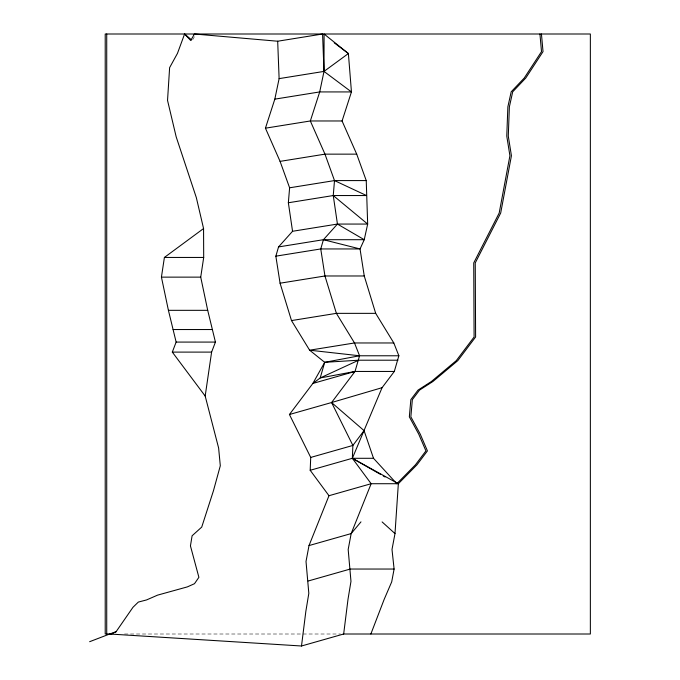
<?xml version="1.0" encoding="UTF-8"?>
<svg xmlns="http://www.w3.org/2000/svg" width="680" height="680" viewBox="0 0 680 680"><rect width="100%" height="100%" fill="white"/><g stroke="black" fill="none" stroke-linecap="round" stroke-linejoin="round"><path stroke-width="0.51" stroke-dasharray="3.4 2.55" d="M192.72 39.703L195.024 35.632M124.508 634.006L340.484 634.006"/><path stroke-width="1.02" d="M310.19 470.288L310.718 457.427L289.425 414.511L312.859 383.444L324.7 362.321L359.567 355.776L398.863 355.776L394.315 371.45L382.058 387.694L352.35 458.294L310.19 470.288L328.984 495.712L309.009 545.572L306.017 561.476L308.822 593.351L305.856 611.277L301.503 646L109.684 634.006L89.641 641.699M541.442 34L543.023 51.612L525.759 78.03L512.703 91.808L509.379 106.811L508.283 136.085L511.428 155.745L500.692 213.019L475.243 262.922L475.609 337L457.793 360.638L432.947 381.48L419.543 390.099L412.352 399.636L410.856 416.84L420.274 434.205L427.431 450.916L416.976 464.788L398.344 483.718L371.144 483.718L352.35 458.294L352.877 445.442L331.585 402.526L355.019 371.45L359.567 355.776L354.51 342.966L336.387 313.352L324.955 275.978L320.748 248.948L323.433 239.7L337.442 224.06L367.668 224.06L366.24 180.582L356.711 154.147L342.074 120.972L351.45 91.928L348.389 53.541L324.088 34L324.003 71.409L319.71 91.928L310.335 120.972L324.972 154.147L334.5 180.582L333.251 195.543L337.442 224.06L364.242 239.7L360.043 248.948L364.25 275.978L375.683 313.352L393.805 342.966L398.863 355.776M370.863 634.006L384.124 599.488L391.705 581.859L394.102 569.041L392.003 549.483L394.995 533.579L398.344 483.718L352.35 458.294L373.507 458.294L396.125 482.953M397.953 360.204L358.657 360.204L324.7 362.321L309.621 350.192L291.499 320.577L280.067 283.203L275.85 256.164L278.545 246.925L292.553 231.276L288.354 202.759L289.612 187.799L280.075 161.373L265.438 128.189L274.822 99.144L279.115 78.625L277.686 41.225L194.429 34L190.748 40.52L184.594 34L177.463 53.38L169.618 67.643L167.535 100.394L176.196 136.893L196.333 197.608L203.566 228.548L203.694 257.448L200.727 277.134L207.706 310.326L215.432 342.082L211.607 352.104L205.181 396.041L218.62 448.01L220.303 465.774L213.435 490.807L201.731 527.085L192.1 535.781L190.442 545.895L198.892 577.32L194.488 583.703L187.349 586.891L157.556 595.144L146.574 599.93L138.32 602.081L132.974 607.291L116.076 631.729L111.197 634.006M205.181 396.041L172.312 352.104L176.137 342.082L168.41 310.326L161.432 277.134L164.398 257.448L203.566 228.548M324.7 362.321L320.203 377.961L312.859 383.444L355.019 371.45L394.315 371.45M289.425 414.511L331.585 402.526L364.055 430.61L352.877 445.442L310.718 457.427M360.969 521.875L351.169 533.579L348.177 549.483L350.974 581.358L348.007 599.284L343.663 634.006L301.503 646M396.831 483.718L415.463 464.788L425.926 450.916L418.761 434.205L409.343 416.84L410.839 399.636L418.03 390.099L431.434 381.48L456.28 360.638L474.104 337L473.731 262.922L499.188 213.019L509.915 155.745L506.77 136.085L507.866 106.811L511.19 91.808L524.255 78.03L541.51 51.612L539.937 34M358.657 360.204L320.203 377.961L355.019 371.45M109.684 634.006L116.076 631.729M331.585 402.526L382.058 387.694M328.984 495.712L371.144 483.718L351.169 533.579L309.009 545.572M308.116 581.034L350.268 569.041L394.102 569.041M277.686 41.225L322.575 34L324.003 71.409L351.45 91.928L319.71 91.928L274.822 99.144M279.115 78.625L324.003 71.409L348.389 53.541L334.237 42.823M265.438 128.189L310.335 120.972L342.074 120.972M280.075 161.373L324.972 154.147L356.711 154.147M289.612 187.799L334.5 180.582L366.24 180.582M288.354 202.759L333.251 195.543L366.495 195.543L334.5 180.582M292.553 231.276L337.442 224.06M278.545 246.925L323.433 239.7L364.242 239.7L367.668 224.06L333.251 195.543M275.85 256.164L320.748 248.948L360.043 248.948L323.433 239.7M280.067 283.203L324.955 275.978L364.25 275.978M291.499 320.577L336.387 313.352L375.683 313.352M164.398 257.448L203.694 257.448M161.432 277.134L200.727 277.134M168.41 310.326L207.706 310.326M173.085 329.536L212.381 329.536M176.137 342.082L215.432 342.082M393.805 342.966L354.51 342.966L309.621 350.192L359.567 355.776M172.312 352.104L211.607 352.104M111.8 634.006L105.213 634.006L105.213 34L590.359 34L590.359 634.006L343.306 634.006M352.35 458.294L380.494 474.385M383.214 475.94L385.033 476.977M184.594 34L191.496 39.865M382.118 521.934L394.995 533.579M364.055 430.61L373.507 458.294M106.726 34L106.726 634.006"/></g></svg>
